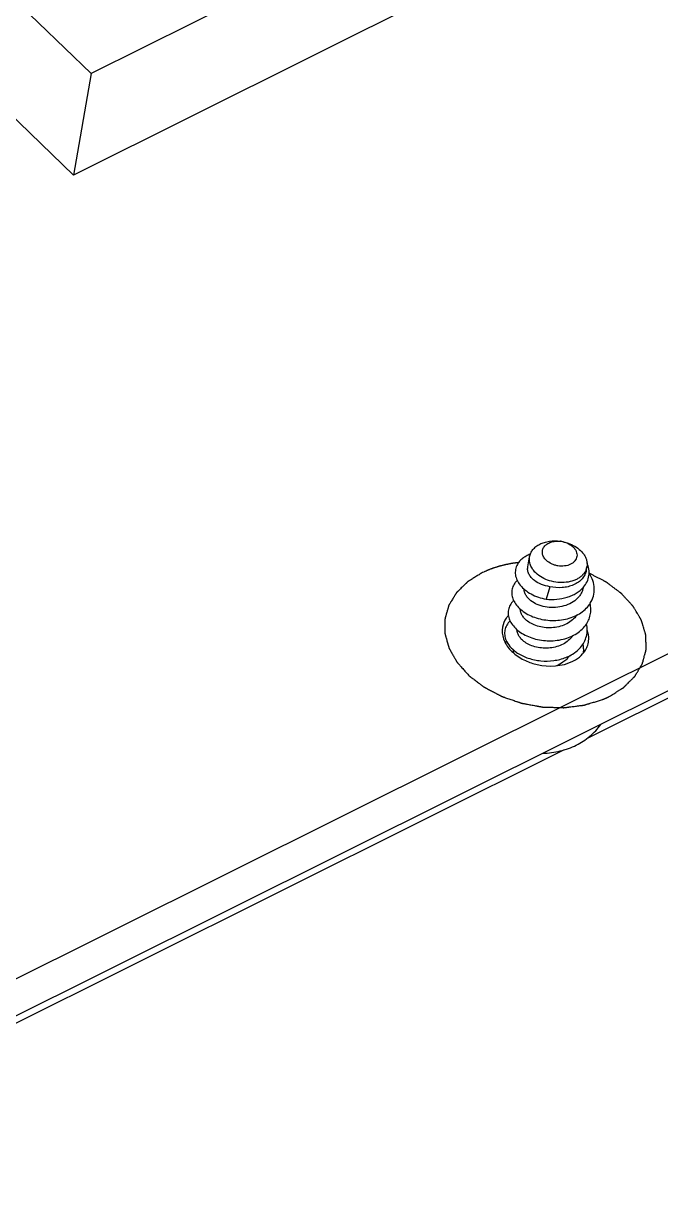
# Model space of a CAD drawing. Extents: x 0 to 297, y 0 to 210.
# Drawn here: x 254.33 to 262, y 71.21 to 85.24 of the extents above; entities that cross this region are included whole.
import ezdxf

# ---------------------------------------------------------------- set-up
doc = ezdxf.new("R2010")
doc.units = 0
doc.header["$LTSCALE"] = 16.335
doc.layers.get('0').update_dxf_attribs({"linetype": 'CONTINUOUS'})
doc.layers.add('02___PRT_ALL_AXES', color=7, linetype='CONTINUOUS')

msp = doc.modelspace()

# ---------------------------------------------------------------- linework, layer by layer
at = {"color": 7, "linetype": 'CONTINUOUS'}
for p, q in [((269.684, 91.878), (255.143, 84.634)), ((255.143, 84.634), (249.218, 90.36)), ((266.809, 89.332), (254.93, 83.414)), ((254.93, 83.414), (249.004, 89.141)), ((255.143, 84.634), (254.93, 83.414)), ((274.408, 83.797), (236.601, 64.96)), ((274.323, 83.309), (236.516, 64.472)), ((260.662, 78.464), (260.617, 78.314))]:
    msp.add_line(p, q, dxfattribs=at)
for centre, radius, start, end in [((260.754, 78.716), 0.296, 82.2537, 83.7105), ((260.754, 78.715), 0.297, 77.8796, 82.2545), ((260.822, 78.67), 0.323, 318.9492, 319.2163), ((260.403, 78.116), 0.253, 134.3946, 139.2768), ((260.716, 78.028), 0.271, 319.8946, 326.0506)]:
    msp.add_arc(centre, radius, start, end, dxfattribs=at)
for points, knots in [([(260.418, 78.824), (260.421, 78.84), (260.431, 78.871), (260.457, 78.912), (260.495, 78.948), (260.542, 78.978), (260.597, 78.999), (260.679, 79.017), (260.744, 79.016), (260.787, 79.011)], [0, 0, 0, 0, 0.103886, 0.211313, 0.325029, 0.446545, 0.576103, 0.712854, 1, 1, 1, 1]), ([(260.618, 78.781), (260.606, 78.793), (260.586, 78.818), (260.573, 78.855), (260.571, 78.884), (260.574, 78.906), (260.581, 78.926), (260.597, 78.952), (260.627, 78.979), (260.674, 79.002), (260.729, 79.013), (260.767, 79.013), (260.787, 79.011)], [0, 0, 0, 0, 0.12617, 0.240619, 0.29515, 0.34898, 0.403199, 0.458843, 0.577126, 0.707821, 0.850098, 1, 1, 1, 1]), ([(260.817, 79.006), (260.829, 79.003), (260.874, 78.99), (260.917, 78.966), (260.941, 78.942)], [0, 0, 0, 0, 0.262587, 1, 1, 1, 1]), ([(260.824, 79.004), (260.844, 79), (260.919, 78.979), (260.991, 78.938), (261.032, 78.898)], [0, 0, 0, 0, 0.262583, 1, 1, 1, 1]), ([(260.426, 78.855), (260.409, 78.848), (260.376, 78.833), (260.333, 78.805), (260.297, 78.771), (260.278, 78.745), (260.271, 78.731)], [0, 0, 0, 0, 0.274391, 0.53139, 0.772301, 1, 1, 1, 1]), ([(260.494, 78.63), (260.479, 78.644), (260.454, 78.673), (260.427, 78.722), (260.414, 78.774), (260.415, 78.808), (260.418, 78.824)], [0, 0, 0, 0, 0.274022, 0.529279, 0.769065, 1, 1, 1, 1]), ([(260.941, 78.942), (260.95, 78.934), (260.965, 78.917), (260.98, 78.888), (260.989, 78.859), (260.989, 78.828), (260.98, 78.8), (260.964, 78.774), (260.941, 78.751), (260.9, 78.726), (260.838, 78.709), (260.772, 78.711), (260.719, 78.723), (260.67, 78.742), (260.636, 78.764), (260.618, 78.781)], [0, 0, 0, 0, 0.061397, 0.118712, 0.172581, 0.224388, 0.275978, 0.329259, 0.385728, 0.446211, 0.578647, 0.721838, 0.794532, 0.865989, 1, 1, 1, 1]), ([(261.032, 78.898), (261.043, 78.888), (261.063, 78.865), (261.087, 78.829), (261.103, 78.79), (261.108, 78.764), (261.109, 78.751)], [0, 0, 0, 0, 0.269818, 0.525455, 0.767905, 1, 1, 1, 1]), ([(260.271, 78.731), (260.261, 78.713), (260.246, 78.672), (260.244, 78.606), (260.265, 78.541), (260.305, 78.478), (260.363, 78.422), (260.464, 78.356), (260.554, 78.326), (260.617, 78.314)], [0, 0, 0, 0, 0.101613, 0.202997, 0.309877, 0.426422, 0.554579, 0.694282, 1, 1, 1, 1]), ([(260.477, 78.538), (260.463, 78.549), (260.437, 78.573), (260.409, 78.614), (260.394, 78.658), (260.394, 78.688), (260.397, 78.701)], [0, 0, 0, 0, 0.286225, 0.544382, 0.779044, 1, 1, 1, 1]), ([(261.108, 78.704), (261.105, 78.692), (261.099, 78.668), (261.081, 78.635), (261.057, 78.605), (261.027, 78.578), (260.991, 78.555), (260.936, 78.531), (260.857, 78.513), (260.758, 78.512), (260.659, 78.532), (260.568, 78.57), (260.516, 78.608), (260.494, 78.63)], [0, 0, 0, 0, 0.049755, 0.100537, 0.153232, 0.20848, 0.266642, 0.327793, 0.457962, 0.595751, 0.735793, 0.872224, 1, 1, 1, 1]), ([(261.066, 78.459), (261.084, 78.479), (261.113, 78.522), (261.136, 78.597), (261.136, 78.676), (261.12, 78.726), (261.109, 78.751)], [0, 0, 0, 0, 0.251939, 0.496744, 0.743085, 1, 1, 1, 1]), ([(261.109, 78.751), (261.11, 78.747), (261.111, 78.731), (261.11, 78.715), (261.108, 78.704)], [0, 0, 0, 0, 0.252185, 1, 1, 1, 1]), ([(260.269, 78.54), (260.266, 78.537), (260.256, 78.527), (260.246, 78.515), (260.24, 78.506)], [0, 0, 0, 0, 0.255189, 1, 1, 1, 1]), ([(261.1, 78.662), (261.097, 78.643), (261.085, 78.606), (261.052, 78.557), (261.005, 78.516), (260.947, 78.484), (260.881, 78.462), (260.785, 78.447), (260.71, 78.453), (260.662, 78.464)], [0, 0, 0, 0, 0.105455, 0.214669, 0.330381, 0.453782, 0.584532, 0.721038, 1, 1, 1, 1]), ([(261.149, 78.266), (261.166, 78.293), (261.191, 78.35), (261.202, 78.445), (261.183, 78.54), (261.153, 78.599), (261.135, 78.627)], [0, 0, 0, 0, 0.245262, 0.487665, 0.736808, 1, 1, 1, 1]), ([(260.24, 78.506), (260.228, 78.49), (260.21, 78.453), (260.2, 78.392), (260.21, 78.33), (260.238, 78.269), (260.283, 78.212), (260.343, 78.162), (260.416, 78.119), (260.5, 78.086), (260.59, 78.065), (260.716, 78.053), (260.843, 78.066), (260.959, 78.106), (261.036, 78.148), (261.101, 78.201), (261.135, 78.244), (261.149, 78.266)], [0, 0, 0, 0, 0.047285, 0.093456, 0.14094, 0.191814, 0.247365, 0.308027, 0.373521, 0.443051, 0.515468, 0.589435, 0.736145, 0.806835, 0.874485, 0.938788, 1, 1, 1, 1]), ([(260.435, 78.294), (260.422, 78.304), (260.399, 78.324), (260.373, 78.36), (260.356, 78.397), (260.352, 78.423), (260.352, 78.435)], [0, 0, 0, 0, 0.282673, 0.541314, 0.778425, 1, 1, 1, 1]), ([(261.064, 78.457), (261.062, 78.443), (261.054, 78.416), (261.036, 78.377), (261.011, 78.342), (260.968, 78.298), (260.901, 78.254), (260.807, 78.222), (260.705, 78.21), (260.605, 78.219), (260.512, 78.246), (260.458, 78.276), (260.435, 78.294)], [0, 0, 0, 0, 0.055344, 0.111437, 0.168891, 0.228148, 0.352528, 0.484346, 0.620246, 0.755141, 0.883388, 1, 1, 1, 1]), ([(260.662, 78.464), (260.627, 78.469), (260.562, 78.486), (260.503, 78.519), (260.477, 78.538)], [0, 0, 0, 0, 0.524732, 1, 1, 1, 1]), ([(260.617, 78.314), (260.659, 78.31), (260.745, 78.309), (260.849, 78.328), (260.927, 78.357), (260.996, 78.393), (261.041, 78.43), (261.065, 78.458)], [0, 0, 0, 0, 0.263674, 0.522755, 0.648271, 0.769968, 1, 1, 1, 1]), ([(260.211, 78.281), (260.198, 78.265), (260.175, 78.23), (260.158, 78.171), (260.161, 78.108), (260.183, 78.047), (260.222, 77.988), (260.277, 77.935), (260.346, 77.889), (260.426, 77.853), (260.514, 77.827), (260.639, 77.809), (260.767, 77.816), (260.887, 77.85), (260.967, 77.888), (261.037, 77.937), (261.075, 77.978), (261.091, 77.999)], [0, 0, 0, 0, 0.048429, 0.094906, 0.141836, 0.191498, 0.245494, 0.304556, 0.368641, 0.437113, 0.508927, 0.582792, 0.730759, 0.802658, 0.871734, 0.937499, 1, 1, 1, 1]), ([(261.091, 77.999), (261.105, 78.018), (261.129, 78.058), (261.151, 78.124), (261.157, 78.192), (261.151, 78.238), (261.146, 78.261)], [0, 0, 0, 0, 0.253795, 0.501575, 0.748528, 1, 1, 1, 1]), ([(260.392, 78.05), (260.379, 78.06), (260.357, 78.08), (260.33, 78.116), (260.313, 78.153), (260.309, 78.179), (260.309, 78.191)], [0, 0, 0, 0, 0.282668, 0.541312, 0.778428, 1, 1, 1, 1]), ([(260.984, 78.121), (260.97, 78.1), (260.934, 78.061), (260.867, 78.016), (260.789, 77.985), (260.704, 77.969), (260.617, 77.969), (260.533, 77.982), (260.457, 78.009), (260.412, 78.035), (260.392, 78.05)], [0, 0, 0, 0, 0.115133, 0.237055, 0.365411, 0.498099, 0.631799, 0.762567, 0.886415, 1, 1, 1, 1]), ([(260.163, 78.117), (260.154, 78.107), (260.12, 78.066), (260.099, 78.015), (260.092, 77.977)], [0, 0, 0, 0, 0.260099, 1, 1, 1, 1]), ([(261.03, 77.733), (261.047, 77.753), (261.077, 77.795), (261.105, 77.866), (261.115, 77.942), (261.109, 77.992), (261.103, 78.017)], [0, 0, 0, 0, 0.255992, 0.503915, 0.749768, 1, 1, 1, 1]), ([(260.092, 77.977), (260.084, 77.931), (260.095, 77.827), (260.151, 77.742), (260.186, 77.704)], [0, 0, 0, 0, 0.473035, 1, 1, 1, 1]), ([(260.349, 77.806), (260.337, 77.816), (260.314, 77.837), (260.287, 77.872), (260.271, 77.909), (260.267, 77.935), (260.266, 77.947)], [0, 0, 0, 0, 0.282659, 0.541305, 0.778423, 1, 1, 1, 1]), ([(260.923, 77.853), (260.908, 77.835), (260.87, 77.801), (260.803, 77.762), (260.726, 77.736), (260.644, 77.724), (260.562, 77.726), (260.482, 77.74), (260.41, 77.767), (260.368, 77.792), (260.349, 77.806)], [0, 0, 0, 0, 0.116978, 0.240478, 0.369654, 0.502248, 0.635099, 0.764614, 0.887234, 1, 1, 1, 1]), ([(261.126, 77.795), (261.128, 77.807), (261.133, 77.856), (261.125, 77.905), (261.112, 77.94)], [0, 0, 0, 0, 0.245589, 1, 1, 1, 1]), ([(260.186, 77.704), (260.199, 77.691), (260.252, 77.639), (260.317, 77.599), (260.369, 77.575)], [0, 0, 0, 0, 0.23824, 1, 1, 1, 1]), ([(260.231, 77.662), (260.23, 77.665), (260.226, 77.679), (260.224, 77.693), (260.224, 77.703)], [0, 0, 0, 0, 0.256385, 1, 1, 1, 1]), ([(261.056, 77.656), (261.062, 77.661), (261.081, 77.685), (261.097, 77.71), (261.106, 77.731)], [0, 0, 0, 0, 0.256459, 1, 1, 1, 1]), ([(260.369, 77.575), (260.414, 77.554), (260.597, 77.493), (260.81, 77.504), (260.938, 77.568)], [0, 0, 0, 0, 0.259753, 1, 1, 1, 1]), ([(260.842, 77.572), (260.835, 77.566), (260.804, 77.542), (260.77, 77.524), (260.743, 77.514)], [0, 0, 0, 0, 0.243073, 1, 1, 1, 1]), ([(260.898, 77.633), (260.894, 77.627), (260.878, 77.605), (260.858, 77.585), (260.842, 77.572)], [0, 0, 0, 0, 0.244811, 1, 1, 1, 1]), ([(260.938, 77.568), (260.95, 77.573), (260.993, 77.597), (261.032, 77.629), (261.056, 77.656)], [0, 0, 0, 0, 0.261348, 1, 1, 1, 1]), ([(260.98, 76.558), (261.038, 76.587), (261.148, 76.659), (261.237, 76.755), (261.274, 76.807)], [0, 0, 0, 0, 0.50138, 1, 1, 1, 1]), ([(260.579, 76.461), (260.648, 76.463), (260.787, 76.481), (260.918, 76.528), (260.98, 76.558)], [0, 0, 0, 0, 0.50356, 1, 1, 1, 1])]:
    msp.add_open_spline(points, degree=3, knots=knots, dxfattribs=at)
at = {"color": 5, "linetype": 'CONTINUOUS'}
for points, knots in [([(260.286, 78.755), (260.276, 78.753), (260.262, 78.751), (260.243, 78.749), (260.231, 78.747), (260.221, 78.746), (260.215, 78.745), (260.211, 78.744), (260.208, 78.744), (260.206, 78.743), (260.203, 78.743), (260.198, 78.742), (260.192, 78.741), (260.182, 78.739), (260.169, 78.736), (260.157, 78.734), (260.147, 78.732), (260.141, 78.731), (260.136, 78.73), (260.133, 78.729), (260.131, 78.729), (260.128, 78.728), (260.124, 78.727), (260.118, 78.726), (260.108, 78.723), (260.096, 78.72), (260.084, 78.717), (260.075, 78.715), (260.068, 78.713), (260.062, 78.712), (260.057, 78.711), (260.055, 78.71), (260.053, 78.71), (260.051, 78.709), (260.049, 78.708), (260.045, 78.707), (260.039, 78.705), (260.032, 78.703), (260.023, 78.7), (260.011, 78.696), (260, 78.693), (259.991, 78.69), (259.985, 78.688), (259.981, 78.687), (259.978, 78.686), (259.976, 78.685), (259.974, 78.684), (259.969, 78.682), (259.964, 78.68), (259.955, 78.677), (259.944, 78.673), (259.932, 78.668), (259.924, 78.665), (259.918, 78.663), (259.914, 78.661), (259.911, 78.66), (259.909, 78.659), (259.906, 78.658), (259.903, 78.657), (259.898, 78.654), (259.889, 78.65), (259.879, 78.646), (259.862, 78.638), (259.849, 78.632), (259.841, 78.628)], [0, 0, 0, 0, 0.0625, 0.09375, 0.125, 0.140625, 0.15625, 0.164062, 0.167969, 0.171875, 0.179688, 0.1875, 0.203125, 0.21875, 0.25, 0.28125, 0.296875, 0.3125, 0.320312, 0.328125, 0.332031, 0.335938, 0.34375, 0.359375, 0.375, 0.40625, 0.4375, 0.453125, 0.46875, 0.484375, 0.492188, 0.496094, 0.5, 0.503906, 0.507812, 0.515625, 0.53125, 0.546875, 0.5625, 0.59375, 0.625, 0.640625, 0.65625, 0.664062, 0.667969, 0.671875, 0.679688, 0.6875, 0.703125, 0.71875, 0.75, 0.78125, 0.796875, 0.8125, 0.820312, 0.828125, 0.832031, 0.835938, 0.84375, 0.859375, 0.875, 0.90625, 0.9375, 1, 1, 1, 1]), ([(259.841, 78.628), (259.827, 78.619), (259.806, 78.606), (259.778, 78.589), (259.757, 78.576), (259.739, 78.565), (259.725, 78.556), (259.715, 78.549), (259.706, 78.544), (259.699, 78.539), (259.693, 78.536), (259.688, 78.533), (259.684, 78.53), (259.68, 78.528), (259.678, 78.526), (259.676, 78.525), (259.675, 78.525), (259.674, 78.524), (259.673, 78.523), (259.672, 78.523), (259.672, 78.522), (259.671, 78.522), (259.67, 78.521), (259.669, 78.52), (259.668, 78.518), (259.666, 78.517), (259.663, 78.514), (259.66, 78.51), (259.656, 78.506), (259.651, 78.502), (259.646, 78.497), (259.639, 78.49), (259.63, 78.482), (259.619, 78.471), (259.605, 78.457), (259.591, 78.443), (259.58, 78.432), (259.571, 78.424), (259.564, 78.417), (259.559, 78.411), (259.555, 78.407), (259.55, 78.403), (259.547, 78.4), (259.544, 78.397), (259.542, 78.395), (259.541, 78.394), (259.54, 78.393), (259.539, 78.392), (259.538, 78.391), (259.538, 78.391), (259.538, 78.391), (259.537, 78.39), (259.537, 78.39), (259.537, 78.389), (259.536, 78.388), (259.535, 78.387), (259.535, 78.386), (259.533, 78.384), (259.531, 78.38), (259.529, 78.377), (259.526, 78.372), (259.523, 78.367), (259.519, 78.361), (259.515, 78.353), (259.509, 78.343), (259.501, 78.331), (259.491, 78.315), (259.482, 78.299), (259.474, 78.286), (259.468, 78.277), (259.463, 78.269), (259.46, 78.262), (259.457, 78.258), (259.454, 78.253), (259.451, 78.249), (259.45, 78.246), (259.448, 78.244), (259.447, 78.242), (259.447, 78.241), (259.446, 78.24), (259.446, 78.239), (259.445, 78.239), (259.445, 78.239), (259.445, 78.238), (259.445, 78.238), (259.445, 78.237), (259.444, 78.236), (259.444, 78.235), (259.444, 78.233), (259.443, 78.231), (259.442, 78.227), (259.441, 78.223), (259.439, 78.218), (259.438, 78.213), (259.436, 78.206), (259.434, 78.197), (259.431, 78.187), (259.427, 78.173), (259.422, 78.156), (259.417, 78.138), (259.413, 78.125), (259.41, 78.114), (259.408, 78.106), (259.406, 78.099), (259.404, 78.094), (259.403, 78.088), (259.402, 78.084), (259.401, 78.081), (259.4, 78.078), (259.4, 78.077), (259.399, 78.075), (259.399, 78.074), (259.399, 78.074), (259.399, 78.073), (259.399, 78.073), (259.399, 78.072), (259.399, 78.072), (259.399, 78.071), (259.399, 78.07), (259.399, 78.069), (259.399, 78.067), (259.399, 78.065), (259.399, 78.061), (259.399, 78.057), (259.399, 78.051), (259.399, 78.046), (259.399, 78.038), (259.399, 78.029), (259.399, 78.019), (259.399, 78.004), (259.399, 77.986), (259.399, 77.968), (259.399, 77.954), (259.399, 77.943), (259.4, 77.934), (259.4, 77.927), (259.4, 77.921), (259.4, 77.916), (259.4, 77.911), (259.4, 77.908), (259.4, 77.905), (259.4, 77.904), (259.4, 77.902), (259.4, 77.901), (259.4, 77.9), (259.4, 77.9), (259.4, 77.899), (259.4, 77.899), (259.4, 77.899), (259.4, 77.898), (259.401, 77.897), (259.401, 77.895), (259.401, 77.894), (259.402, 77.891), (259.403, 77.888), (259.404, 77.883), (259.406, 77.878), (259.407, 77.872), (259.409, 77.865), (259.412, 77.856), (259.415, 77.845), (259.419, 77.831), (259.424, 77.813), (259.429, 77.794), (259.433, 77.78), (259.436, 77.769), (259.439, 77.76), (259.441, 77.753), (259.443, 77.747), (259.444, 77.742), (259.445, 77.737), (259.446, 77.734), (259.447, 77.731), (259.448, 77.73), (259.448, 77.728), (259.448, 77.727), (259.448, 77.726), (259.449, 77.726), (259.449, 77.726), (259.449, 77.725), (259.449, 77.725), (259.45, 77.724), (259.45, 77.723), (259.451, 77.722), (259.452, 77.72), (259.453, 77.718), (259.455, 77.714), (259.458, 77.71), (259.461, 77.705), (259.463, 77.699), (259.467, 77.692), (259.472, 77.684), (259.478, 77.673), (259.486, 77.659), (259.496, 77.642), (259.506, 77.624), (259.514, 77.61), (259.52, 77.6), (259.525, 77.591), (259.529, 77.584), (259.532, 77.579), (259.534, 77.574), (259.537, 77.569), (259.539, 77.566), (259.54, 77.564), (259.541, 77.562), (259.542, 77.561), (259.542, 77.56), (259.543, 77.559), (259.543, 77.558), (259.543, 77.558), (259.544, 77.558), (259.544, 77.557), (259.545, 77.557), (259.546, 77.556), (259.547, 77.554), (259.548, 77.553), (259.55, 77.551), (259.553, 77.547), (259.556, 77.543), (259.561, 77.538), (259.565, 77.533), (259.571, 77.527), (259.578, 77.519), (259.587, 77.509), (259.599, 77.496), (259.613, 77.479), (259.631, 77.46), (259.654, 77.434), (259.671, 77.414), (259.683, 77.401)], [0, 0, 0, 0, 0.03125, 0.046875, 0.0625, 0.078125, 0.085938, 0.09375, 0.101562, 0.105469, 0.109375, 0.113281, 0.117188, 0.119141, 0.121094, 0.12207, 0.123047, 0.124023, 0.124512, 0.125, 0.125488, 0.125977, 0.126953, 0.12793, 0.128906, 0.130859, 0.132812, 0.136719, 0.140625, 0.144531, 0.148438, 0.15625, 0.164062, 0.171875, 0.1875, 0.203125, 0.210938, 0.21875, 0.226562, 0.230469, 0.234375, 0.238281, 0.242188, 0.244141, 0.246094, 0.24707, 0.248047, 0.249023, 0.249512, 0.249756, 0.25, 0.250244, 0.250488, 0.250977, 0.251953, 0.25293, 0.253906, 0.255859, 0.257812, 0.261719, 0.265625, 0.269531, 0.273438, 0.28125, 0.289062, 0.296875, 0.3125, 0.328125, 0.335938, 0.34375, 0.351562, 0.355469, 0.359375, 0.363281, 0.367188, 0.369141, 0.371094, 0.37207, 0.373047, 0.374023, 0.374512, 0.374756, 0.375, 0.375244, 0.375488, 0.375977, 0.376953, 0.37793, 0.378906, 0.380859, 0.382812, 0.386719, 0.390625, 0.394531, 0.398438, 0.40625, 0.414062, 0.421875, 0.4375, 0.453125, 0.460938, 0.46875, 0.476562, 0.480469, 0.484375, 0.488281, 0.492188, 0.494141, 0.496094, 0.49707, 0.498047, 0.499023, 0.499512, 0.499756, 0.5, 0.500244, 0.500488, 0.500977, 0.501953, 0.50293, 0.503906, 0.505859, 0.507812, 0.511719, 0.515625, 0.519531, 0.523438, 0.53125, 0.539062, 0.546875, 0.5625, 0.578125, 0.585938, 0.59375, 0.601562, 0.605469, 0.609375, 0.613281, 0.617188, 0.619141, 0.621094, 0.62207, 0.623047, 0.624023, 0.624512, 0.624756, 0.625, 0.625244, 0.625488, 0.625977, 0.626953, 0.62793, 0.628906, 0.630859, 0.632812, 0.636719, 0.640625, 0.644531, 0.648438, 0.65625, 0.664062, 0.671875, 0.6875, 0.703125, 0.710938, 0.71875, 0.726562, 0.730469, 0.734375, 0.738281, 0.742188, 0.744141, 0.746094, 0.74707, 0.748047, 0.749023, 0.749512, 0.749756, 0.75, 0.750244, 0.750488, 0.750977, 0.751953, 0.75293, 0.753906, 0.755859, 0.757812, 0.761719, 0.765625, 0.769531, 0.773438, 0.78125, 0.789062, 0.796875, 0.8125, 0.828125, 0.835938, 0.84375, 0.851562, 0.855469, 0.859375, 0.863281, 0.867188, 0.869141, 0.871094, 0.87207, 0.873047, 0.874023, 0.874512, 0.874756, 0.875, 0.875244, 0.875488, 0.875977, 0.876953, 0.87793, 0.878906, 0.880859, 0.882812, 0.886719, 0.890625, 0.894531, 0.898438, 0.90625, 0.914062, 0.921875, 0.9375, 0.953125, 0.96875, 1, 1, 1, 1]), ([(261.377, 77.144), (261.386, 77.149), (261.404, 77.16), (261.431, 77.177), (261.453, 77.191), (261.471, 77.202), (261.484, 77.211), (261.497, 77.219), (261.511, 77.227), (261.522, 77.234), (261.531, 77.24), (261.536, 77.244), (261.54, 77.246), (261.543, 77.247), (261.544, 77.248), (261.546, 77.249), (261.547, 77.25), (261.548, 77.251), (261.548, 77.251), (261.549, 77.251), (261.549, 77.252), (261.551, 77.254), (261.553, 77.256), (261.556, 77.258), (261.558, 77.261), (261.562, 77.265), (261.566, 77.269), (261.572, 77.274), (261.577, 77.279), (261.584, 77.287), (261.593, 77.295), (261.607, 77.309), (261.621, 77.323), (261.635, 77.337), (261.646, 77.348), (261.657, 77.359), (261.666, 77.367), (261.672, 77.374), (261.675, 77.377), (261.678, 77.38), (261.68, 77.382), (261.682, 77.384), (261.683, 77.385), (261.684, 77.386), (261.685, 77.387), (261.686, 77.388), (261.686, 77.389), (261.688, 77.392), (261.691, 77.397), (261.694, 77.403), (261.698, 77.409), (261.703, 77.417), (261.708, 77.427), (261.716, 77.438), (261.723, 77.45), (261.73, 77.462), (261.737, 77.474), (261.744, 77.486), (261.751, 77.498), (261.757, 77.508), (261.762, 77.516), (261.765, 77.522), (261.769, 77.528), (261.772, 77.532), (261.773, 77.535), (261.774, 77.537), (261.775, 77.538), (261.775, 77.539), (261.776, 77.54), (261.776, 77.542), (261.777, 77.544), (261.777, 77.547), (261.778, 77.55), (261.779, 77.554), (261.782, 77.562), (261.784, 77.573), (261.788, 77.586), (261.792, 77.6), (261.796, 77.617), (261.801, 77.635), (261.806, 77.652), (261.809, 77.663), (261.811, 77.672), (261.813, 77.679), (261.815, 77.685), (261.816, 77.691), (261.817, 77.695), (261.818, 77.699), (261.819, 77.702), (261.82, 77.705), (261.82, 77.707), (261.82, 77.707), (261.821, 77.708), (261.821, 77.709), (261.821, 77.71), (261.82, 77.711), (261.82, 77.712), (261.82, 77.714), (261.82, 77.716), (261.82, 77.72), (261.82, 77.726), (261.82, 77.735), (261.82, 77.746), (261.819, 77.759), (261.819, 77.778), (261.819, 77.796), (261.818, 77.814), (261.818, 77.827), (261.818, 77.839), (261.818, 77.848), (261.817, 77.854), (261.817, 77.861), (261.817, 77.867), (261.817, 77.871), (261.817, 77.874), (261.817, 77.876), (261.817, 77.878), (261.817, 77.88), (261.817, 77.881), (261.817, 77.881), (261.817, 77.882), (261.817, 77.882), (261.817, 77.883), (261.816, 77.884), (261.816, 77.885), (261.815, 77.887), (261.815, 77.889), (261.814, 77.892), (261.812, 77.896), (261.811, 77.902), (261.809, 77.909), (261.807, 77.916), (261.804, 77.925), (261.8, 77.937), (261.796, 77.951), (261.791, 77.969), (261.785, 77.987), (261.78, 78.006), (261.776, 78.02), (261.772, 78.031), (261.769, 78.04), (261.768, 78.046), (261.767, 78.05), (261.766, 78.052), (261.765, 78.054), (261.765, 78.056), (261.765, 78.057), (261.764, 78.058), (261.764, 78.058), (261.764, 78.059), (261.763, 78.06), (261.762, 78.061), (261.761, 78.064), (261.759, 78.068), (261.757, 78.071), (261.754, 78.075), (261.751, 78.081), (261.747, 78.087), (261.743, 78.094), (261.738, 78.103), (261.731, 78.114), (261.721, 78.132), (261.708, 78.154), (261.695, 78.176), (261.685, 78.193), (261.678, 78.204), (261.673, 78.212), (261.671, 78.217), (261.669, 78.22), (261.667, 78.223), (261.666, 78.225), (261.665, 78.227), (261.664, 78.228), (261.663, 78.229), (261.662, 78.23), (261.661, 78.231), (261.659, 78.234), (261.654, 78.239), (261.649, 78.245), (261.643, 78.251), (261.636, 78.259), (261.627, 78.269), (261.616, 78.281), (261.605, 78.293), (261.594, 78.304), (261.583, 78.316), (261.572, 78.328), (261.561, 78.34), (261.552, 78.35), (261.545, 78.358), (261.539, 78.364), (261.534, 78.37), (261.53, 78.375), (261.527, 78.378), (261.526, 78.379), (261.525, 78.38), (261.524, 78.381), (261.523, 78.382), (261.521, 78.383), (261.519, 78.385), (261.516, 78.387), (261.512, 78.39), (261.507, 78.394), (261.499, 78.4), (261.488, 78.409), (261.469, 78.423), (261.445, 78.44), (261.422, 78.458), (261.403, 78.472), (261.389, 78.483), (261.378, 78.492), (261.368, 78.499), (261.362, 78.503), (261.358, 78.507), (261.354, 78.509), (261.351, 78.512), (261.348, 78.514), (261.346, 78.516), (261.345, 78.517), (261.344, 78.517), (261.343, 78.518), (261.341, 78.519), (261.339, 78.52), (261.335, 78.522), (261.33, 78.524), (261.323, 78.528), (261.312, 78.534), (261.299, 78.541), (261.282, 78.549), (261.266, 78.558), (261.249, 78.567), (261.228, 78.578), (261.2, 78.592), (261.168, 78.61), (261.146, 78.621), (261.135, 78.627)], [0, 0, 0, 0, 0.015625, 0.03125, 0.046875, 0.054688, 0.0625, 0.070312, 0.078125, 0.085938, 0.089844, 0.09375, 0.095703, 0.09668, 0.097656, 0.098633, 0.099121, 0.099609, 0.100098, 0.100342, 0.100586, 0.101562, 0.103516, 0.105469, 0.107422, 0.109375, 0.113281, 0.117188, 0.121094, 0.125, 0.132812, 0.140625, 0.15625, 0.164062, 0.171875, 0.179688, 0.1875, 0.191406, 0.193359, 0.195312, 0.197266, 0.198242, 0.199219, 0.200195, 0.200684, 0.201172, 0.202148, 0.203125, 0.207031, 0.210938, 0.214844, 0.21875, 0.226562, 0.234375, 0.242188, 0.25, 0.257812, 0.265625, 0.273438, 0.28125, 0.285156, 0.289062, 0.292969, 0.296875, 0.297852, 0.298828, 0.299316, 0.299805, 0.300781, 0.301758, 0.302734, 0.304688, 0.306641, 0.308594, 0.3125, 0.320312, 0.328125, 0.335938, 0.34375, 0.359375, 0.367188, 0.375, 0.378906, 0.382812, 0.386719, 0.390625, 0.392578, 0.394531, 0.396484, 0.398438, 0.399414, 0.399658, 0.399902, 0.400391, 0.400879, 0.401367, 0.402344, 0.40332, 0.404297, 0.40625, 0.410156, 0.414062, 0.421875, 0.429688, 0.4375, 0.453125, 0.460938, 0.46875, 0.476562, 0.480469, 0.484375, 0.488281, 0.492188, 0.494141, 0.496094, 0.49707, 0.498047, 0.499023, 0.499512, 0.499756, 0.5, 0.500244, 0.500488, 0.500977, 0.501953, 0.50293, 0.503906, 0.505859, 0.507812, 0.511719, 0.515625, 0.519531, 0.523438, 0.53125, 0.539062, 0.546875, 0.5625, 0.570312, 0.578125, 0.585938, 0.589844, 0.59375, 0.595703, 0.59668, 0.597656, 0.598633, 0.599121, 0.599609, 0.600098, 0.600342, 0.600586, 0.601562, 0.603516, 0.605469, 0.607422, 0.609375, 0.613281, 0.617188, 0.621094, 0.625, 0.632812, 0.640625, 0.65625, 0.671875, 0.679688, 0.6875, 0.691406, 0.693359, 0.695312, 0.697266, 0.698242, 0.699219, 0.700195, 0.700684, 0.701172, 0.702148, 0.703125, 0.707031, 0.710938, 0.714844, 0.71875, 0.726562, 0.734375, 0.742188, 0.75, 0.757812, 0.765625, 0.773438, 0.78125, 0.785156, 0.789062, 0.792969, 0.796875, 0.797852, 0.798828, 0.799316, 0.799805, 0.800781, 0.801758, 0.802734, 0.804688, 0.806641, 0.808594, 0.8125, 0.820312, 0.828125, 0.84375, 0.859375, 0.867188, 0.875, 0.882812, 0.886719, 0.890625, 0.892578, 0.894531, 0.896484, 0.898438, 0.899414, 0.899902, 0.900391, 0.900879, 0.901367, 0.902344, 0.904297, 0.90625, 0.910156, 0.914062, 0.921875, 0.929688, 0.9375, 0.945312, 0.953125, 0.96875, 0.984375, 1, 1, 1, 1]), ([(259.683, 77.401), (259.696, 77.391), (259.716, 77.375), (259.743, 77.354), (259.763, 77.339), (259.783, 77.323), (259.8, 77.31), (259.814, 77.3), (259.824, 77.292), (259.834, 77.285), (259.842, 77.278), (259.849, 77.273), (259.854, 77.269), (259.858, 77.266), (259.861, 77.263), (259.864, 77.262), (259.865, 77.261), (259.866, 77.26), (259.866, 77.26), (259.867, 77.259), (259.867, 77.259), (259.868, 77.259), (259.87, 77.258), (259.872, 77.256), (259.876, 77.254), (259.881, 77.252), (259.889, 77.247), (259.899, 77.242), (259.915, 77.234), (259.934, 77.223), (259.958, 77.211), (259.982, 77.198), (260.002, 77.188), (260.017, 77.18), (260.029, 77.173), (260.041, 77.167), (260.053, 77.161), (260.063, 77.156), (260.07, 77.152), (260.074, 77.15), (260.077, 77.148), (260.079, 77.147), (260.081, 77.146), (260.082, 77.146), (260.083, 77.145), (260.084, 77.145), (260.086, 77.144), (260.09, 77.143), (260.095, 77.141), (260.102, 77.139), (260.109, 77.136), (260.117, 77.133), (260.133, 77.128), (260.154, 77.121), (260.189, 77.109), (260.224, 77.097), (260.255, 77.086), (260.272, 77.08), (260.285, 77.076), (260.296, 77.072), (260.305, 77.069), (260.311, 77.067), (260.316, 77.065), (260.32, 77.064), (260.321, 77.064), (260.323, 77.063), (260.324, 77.063), (260.326, 77.063), (260.328, 77.062), (260.332, 77.061), (260.335, 77.061), (260.34, 77.06), (260.345, 77.059), (260.355, 77.057), (260.366, 77.055), (260.38, 77.053), (260.398, 77.049), (260.421, 77.045), (260.449, 77.04), (260.476, 77.035), (260.499, 77.031), (260.518, 77.028), (260.531, 77.025), (260.543, 77.023), (260.552, 77.021), (260.558, 77.02), (260.562, 77.019), (260.566, 77.019), (260.569, 77.018), (260.572, 77.018), (260.574, 77.017), (260.575, 77.017), (260.576, 77.017), (260.578, 77.017), (260.581, 77.017), (260.587, 77.017), (260.593, 77.017), (260.603, 77.016), (260.614, 77.016), (260.628, 77.015), (260.647, 77.015), (260.679, 77.014), (260.716, 77.013), (260.753, 77.011), (260.776, 77.011), (260.792, 77.01), (260.801, 77.01), (260.808, 77.01), (260.815, 77.01), (260.821, 77.009), (260.825, 77.009), (260.827, 77.009), (260.828, 77.009), (260.829, 77.009), (260.831, 77.009), (260.833, 77.01), (260.836, 77.01), (260.839, 77.011), (260.843, 77.011), (260.851, 77.012), (260.862, 77.013), (260.876, 77.015), (260.889, 77.017), (260.902, 77.018), (260.92, 77.021), (260.942, 77.023), (260.969, 77.027), (260.996, 77.03), (261.018, 77.033), (261.036, 77.035), (261.047, 77.036), (261.056, 77.037), (261.061, 77.038), (261.066, 77.039), (261.069, 77.039), (261.07, 77.039), (261.071, 77.039), (261.072, 77.039), (261.073, 77.04), (261.073, 77.04), (261.074, 77.04), (261.076, 77.041), (261.078, 77.041), (261.083, 77.043), (261.088, 77.044), (261.094, 77.046), (261.102, 77.049), (261.112, 77.052), (261.124, 77.055), (261.137, 77.059), (261.153, 77.064), (261.173, 77.07), (261.198, 77.077), (261.222, 77.085), (261.255, 77.095), (261.279, 77.102), (261.296, 77.107)], [0, 0, 0, 0, 0.03125, 0.046875, 0.0625, 0.078125, 0.09375, 0.101562, 0.109375, 0.117188, 0.125, 0.128906, 0.132812, 0.136719, 0.138672, 0.140625, 0.141602, 0.14209, 0.142578, 0.142822, 0.143066, 0.143555, 0.144531, 0.146484, 0.148438, 0.152344, 0.15625, 0.164062, 0.171875, 0.1875, 0.203125, 0.21875, 0.234375, 0.242188, 0.25, 0.257812, 0.265625, 0.273438, 0.277344, 0.279297, 0.28125, 0.283203, 0.28418, 0.285156, 0.285645, 0.286133, 0.287109, 0.289062, 0.292969, 0.296875, 0.300781, 0.304688, 0.3125, 0.328125, 0.34375, 0.375, 0.390625, 0.398438, 0.40625, 0.414062, 0.417969, 0.421875, 0.425781, 0.426758, 0.427734, 0.428711, 0.429199, 0.429688, 0.431641, 0.433594, 0.435547, 0.4375, 0.441406, 0.445312, 0.453125, 0.460938, 0.46875, 0.484375, 0.5, 0.515625, 0.53125, 0.539062, 0.546875, 0.554688, 0.558594, 0.5625, 0.564453, 0.566406, 0.568359, 0.570312, 0.570801, 0.571289, 0.572266, 0.573242, 0.574219, 0.578125, 0.582031, 0.585938, 0.59375, 0.601562, 0.609375, 0.625, 0.65625, 0.671875, 0.6875, 0.695312, 0.699219, 0.703125, 0.707031, 0.710938, 0.712891, 0.713867, 0.714355, 0.714844, 0.71582, 0.716797, 0.71875, 0.720703, 0.722656, 0.726562, 0.734375, 0.742188, 0.75, 0.757812, 0.765625, 0.78125, 0.796875, 0.8125, 0.828125, 0.835938, 0.84375, 0.847656, 0.851562, 0.853516, 0.855469, 0.856445, 0.856934, 0.857178, 0.857422, 0.85791, 0.858398, 0.859375, 0.861328, 0.863281, 0.867188, 0.871094, 0.875, 0.882812, 0.890625, 0.898438, 0.90625, 0.921875, 0.9375, 0.953125, 0.96875, 1, 1, 1, 1]), ([(261.296, 77.107), (261.297, 77.107), (261.299, 77.108), (261.301, 77.109), (261.303, 77.11), (261.304, 77.11), (261.305, 77.111), (261.306, 77.111), (261.306, 77.111), (261.307, 77.111), (261.307, 77.112), (261.308, 77.112), (261.31, 77.113), (261.313, 77.114), (261.316, 77.115), (261.319, 77.117), (261.323, 77.118), (261.328, 77.121), (261.334, 77.123), (261.339, 77.125), (261.344, 77.128), (261.348, 77.13), (261.351, 77.131), (261.354, 77.132), (261.356, 77.133), (261.358, 77.134), (261.36, 77.135), (261.36, 77.135), (261.36, 77.135), (261.361, 77.136), (261.362, 77.136), (261.363, 77.137), (261.365, 77.138), (261.368, 77.139), (261.372, 77.141), (261.375, 77.143), (261.377, 77.144)], [0, 0, 0, 0, 0.0625, 0.09375, 0.125, 0.140625, 0.15625, 0.164062, 0.167969, 0.171875, 0.179688, 0.1875, 0.21875, 0.25, 0.28125, 0.3125, 0.375, 0.4375, 0.5, 0.5625, 0.625, 0.6875, 0.71875, 0.75, 0.78125, 0.8125, 0.820312, 0.828125, 0.832031, 0.835938, 0.84375, 0.859375, 0.875, 0.90625, 0.9375, 1, 1, 1, 1])]:
    msp.add_open_spline(points, degree=3, knots=knots, dxfattribs=at)
at = {"color": 7, "linetype": 'CONTINUOUS'}
msp.add_open_spline([(261.106, 77.731), (261.115, 77.751), (261.122, 77.773), (261.126, 77.795)], degree=3, dxfattribs=at)
at = {"layer": '02___PRT_ALL_AXES', "color": 7, "linetype": 'CONTINUOUS'}
for p, q in [((274.029, 83.076), (261.109, 76.638)), ((260.397, 78.701), (260.418, 78.824)), ((261.1, 78.662), (261.108, 78.704)), ((260.835, 76.502), (250.656, 71.43))]:
    msp.add_line(p, q, dxfattribs=at)
for centre, radius, start, end in [((260.317, 77.628), 0.252, 134.4141, 139.7867), ((260.531, 78.063), 0.473, 233.8296, 236.9336)]:
    msp.add_arc(centre, radius, start, end, dxfattribs=at)
for points, knots in [([(260.183, 78.052), (260.168, 78.037), (260.141, 78.003), (260.118, 77.944), (260.116, 77.88), (260.127, 77.839), (260.136, 77.819)], [0, 0, 0, 0, 0.258085, 0.502257, 0.745214, 1, 1, 1, 1]), ([(260.136, 77.819), (260.147, 77.793), (260.18, 77.741), (260.226, 77.7), (260.252, 77.681)], [0, 0, 0, 0, 0.472141, 1, 1, 1, 1]), ([(260.953, 77.665), (260.96, 77.67), (260.988, 77.69), (261.013, 77.714), (261.03, 77.733)], [0, 0, 0, 0, 0.256325, 1, 1, 1, 1]), ([(261.068, 77.67), (261.069, 77.687), (261.07, 77.722), (261.064, 77.756), (261.06, 77.773)], [0, 0, 0, 0, 0.495689, 1, 1, 1, 1]), ([(260.273, 77.666), (260.313, 77.64), (260.404, 77.598), (260.553, 77.567), (260.708, 77.57), (260.809, 77.595), (260.856, 77.614)], [0, 0, 0, 0, 0.236437, 0.490257, 0.748903, 1, 1, 1, 1]), ([(260.856, 77.614), (260.865, 77.617), (260.899, 77.632), (260.931, 77.65), (260.953, 77.665)], [0, 0, 0, 0, 0.25572, 1, 1, 1, 1])]:
    msp.add_open_spline(points, degree=3, knots=knots, dxfattribs=at)

doc.saveas('drawing.dxf')
